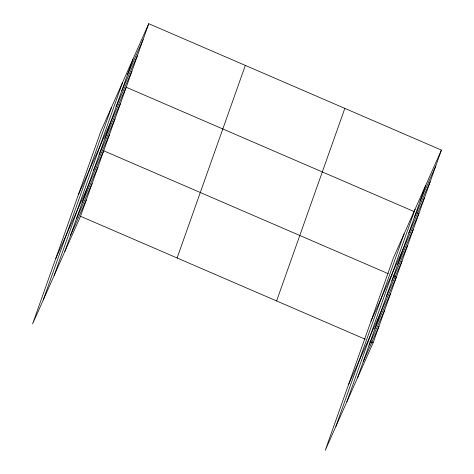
<?xml version="1.0" encoding="UTF-8"?>
<svg xmlns="http://www.w3.org/2000/svg" width="474" height="474" viewBox="0 0 474 474"><rect width="100%" height="100%" fill="white"/><g stroke="black" fill="none" stroke-linecap="round" stroke-linejoin="round"><path stroke-width="0.71" d="M43.241 300.018L111.467 107.444M54.202 275.4L122.428 82.82M64.837 251.498L133.07 58.924M148.747 23.7L100.826 131.339L32.599 323.914L80.521 216.274L148.747 23.7L441.401 150.086L373.174 342.661L325.253 450.3L393.479 257.726L441.401 150.086M177.098 257.98L245.325 65.406M276.597 300.954L344.829 108.38M335.888 426.404L404.115 233.824M346.849 401.78L415.082 209.206M357.491 377.885L425.717 185.31M127.441 74.809L143.118 39.585M121.812 90.7L137.49 55.476M116.183 106.585L131.861 71.361M78.311 194.891L126.232 87.252L414.193 211.605M104.926 138.361L120.603 103.136M99.297 154.251L114.975 119.027M93.668 170.136L109.346 134.912M55.796 258.443L103.717 150.803L388.325 273.711M82.239 202.392L97.922 167.168M76.438 218.763L92.122 183.539M70.638 235.134L86.321 199.91M420.088 201.195L435.772 165.971M414.46 217.086L430.143 181.862M408.831 232.971L424.514 197.747M370.964 321.271L418.886 213.632L416.202 212.476M397.573 264.747L413.257 229.523M391.945 280.632L407.628 245.408M386.316 296.523L401.999 261.298M348.449 384.823L396.371 277.183L393.017 275.738M374.887 328.778L390.57 293.554M369.092 345.149L384.775 309.925M363.291 361.514L378.975 326.29M80.521 216.274L365.128 339.183M369.821 341.215L373.174 342.661"/></g></svg>
